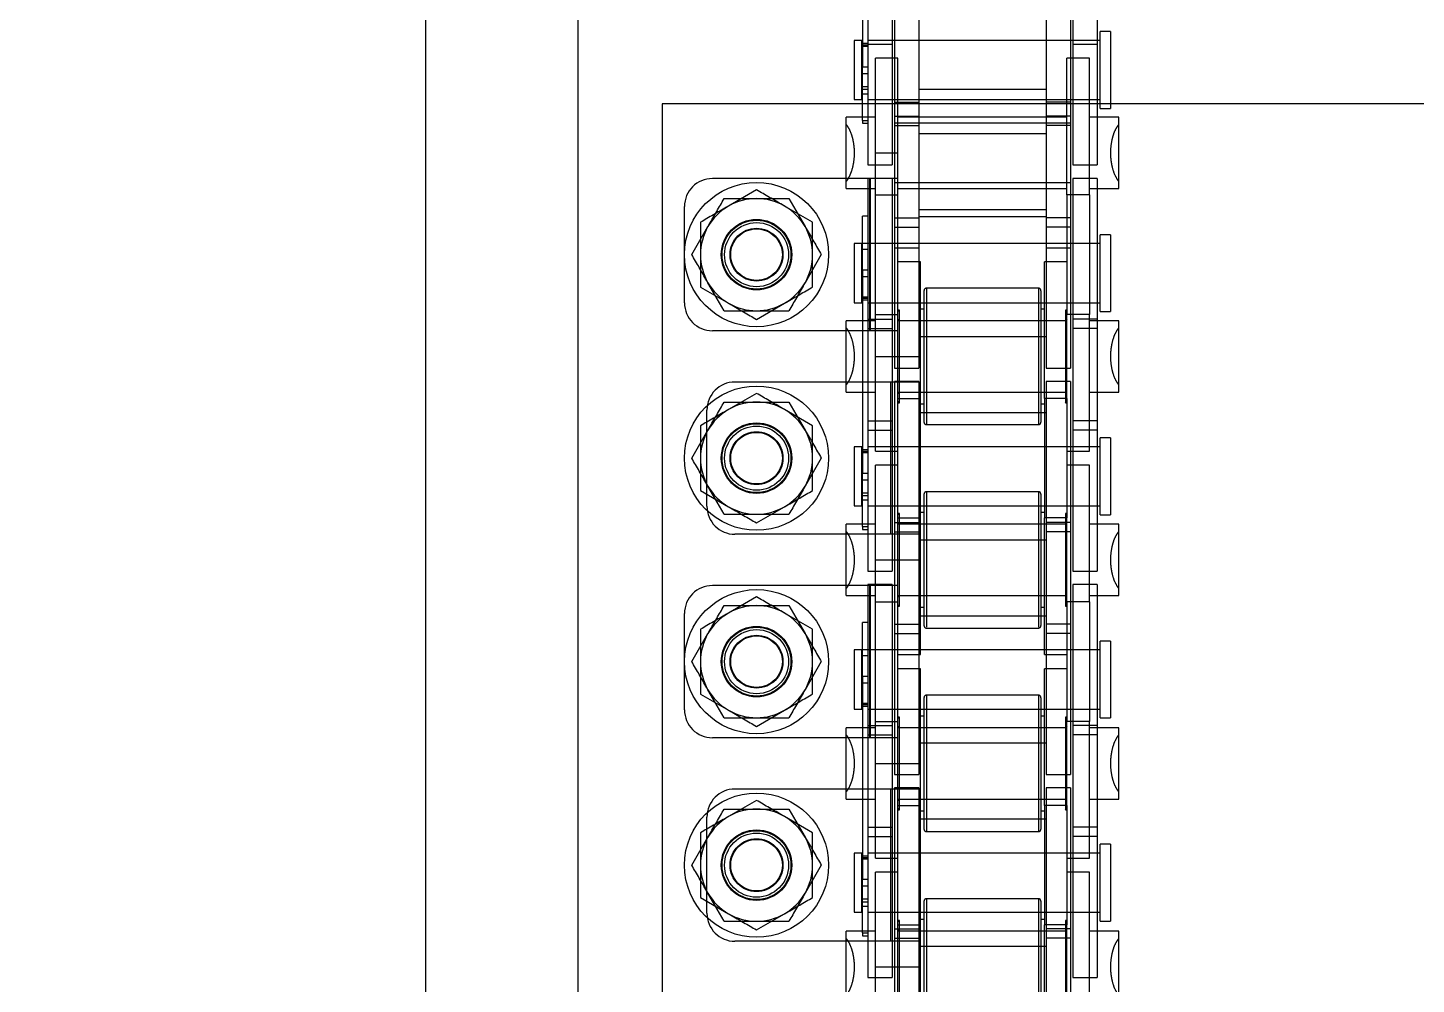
# Model space of a CAD drawing. Header units: metres. Extents: x 0 to 63075, y 0 to 44550.
# Drawn here: x 14290.4 to 14377.1, y 28795 to 28854.7 of the extents above; entities that cross this region are included whole.
import ezdxf

# ---------------------------------------------------------------- set-up
doc = ezdxf.new("R2010")
doc.units = ezdxf.units.M
doc.header["$LTSCALE"] = 75
doc.linetypes.add('HIDDEN2', pattern=[4.7625, 3.175, -1.5875])
for name, color, linetype in [('SDM', 7, 'Continuous'), ('SL1', 8, 'Continuous'), ('SL4', 4, 'Continuous'), ('ST1', 7, 'HIDDEN2')]:
    doc.layers.add(name, color=color, linetype=linetype)

# ---------------------------------------------------------------- blocks, each defined once
blk = doc.blocks.new('A$C29c634ac')
at = {"layer": 'SL1'}
for radius, start, end in [(1821.5, 111.633291, 68.366709), (1758, 110.233541, 69.766459), (1758, 110.234334, 69.765666), (1750, 110.330114, 69.669886)]:
    blk.add_arc((6310.008, 7583.117), radius, start, end, dxfattribs=at)
blk = doc.blocks.new('A$Ca53c419a')
at = {"layer": 'SL4'}
for p, q in [((4619.715, 495.765), (3669.713, 495.765)), ((3669.713, 486.24), (4459.475, 486.24))]:
    blk.add_line(p, q, dxfattribs=at)
at = {"layer": 'ST1'}
for p, q in [((4669.713, 491.003), (3669.713, 491.003)), ((3669.713, 486.24), (4459.475, 486.24)), ((4420.188, 481), (4312.468, 481)), ((4420.188, 426), (4420.188, 481)), ((4382.378, 479.6), (4388.378, 479.6)), ((4407.778, 479.6), (4413.778, 479.6)), ((4370.657, 478.6), (4369.646, 476.85)), ((4372.678, 479.141), (4374.428, 478.131)), ((4383.357, 478.6), (4382.346, 476.85)), ((4385.378, 479.141), (4387.128, 478.131)), ((4396.057, 478.6), (4395.046, 476.85)), ((4398.078, 479.141), (4399.828, 478.131)), ((4408.757, 478.6), (4407.746, 476.85)), ((4410.778, 479.141), (4412.528, 478.131)), ((4369.178, 477.121), (4370.928, 478.131)), ((4369.678, 478.2), (4375.678, 478.2)), ((4380.628, 468.025), (4380.628, 477.85)), ((4381.878, 477.121), (4383.628, 478.131)), ((4390.128, 468.025), (4390.128, 477.85)), ((4394.578, 477.121), (4396.328, 478.131)), ((4395.078, 478.2), (4401.078, 478.2)), ((4406.028, 468.025), (4406.028, 477.85)), ((4407.278, 477.121), (4409.028, 478.131)), ((4415.528, 468.025), (4415.528, 477.85)), ((4376.719, 475.1), (4375.709, 476.85)), ((4389.419, 475.1), (4388.409, 476.85)), ((4402.119, 475.1), (4401.109, 476.85)), ((4414.819, 475.1), (4413.809, 476.85)), ((4367.928, 466.625), (4367.928, 476.45)), ((4377.428, 466.625), (4377.428, 476.45)), ((4393.328, 466.625), (4393.328, 476.45)), ((4402.828, 466.625), (4402.828, 476.45)), ((4368.636, 475.1), (4369.646, 473.35)), ((4381.336, 475.1), (4382.346, 473.35)), ((4394.036, 475.1), (4395.046, 473.35)), ((4406.736, 475.1), (4407.746, 473.35)), ((4374.698, 471.6), (4375.709, 473.35)), ((4387.398, 471.6), (4388.409, 473.35)), ((4400.098, 471.6), (4401.109, 473.35)), ((4412.798, 471.6), (4413.809, 473.35)), ((4376.178, 473.079), (4374.428, 472.069)), ((4388.878, 473.079), (4387.128, 472.069)), ((4401.578, 473.079), (4399.828, 472.069)), ((4414.278, 473.079), (4412.528, 472.069)), ((4372.678, 471.059), (4370.928, 472.069)), ((4385.378, 471.059), (4383.628, 472.069)), ((4398.078, 471.059), (4396.328, 472.069)), ((4410.778, 471.059), (4409.028, 472.069)), ((4364.547, 469.5), (4368.108, 469.5)), ((4368.108, 469.5), (4368.553, 469.5)), ((4368.553, 467.675), (4368.553, 469.5)), ((4369.744, 469), (4369.74, 469)), ((4369.74, 469), (4369.74, 468.526)), ((4373.43, 469), (4369.744, 469)), ((4373.43, 468.526), (4373.43, 469)), ((4376.803, 469.5), (4377.247, 469.5)), ((4376.803, 469.5), (4376.803, 467.675)), ((4377.247, 469.5), (4380.808, 469.5)), ((4380.808, 469.5), (4381.253, 469.5)), ((4381.253, 467.675), (4381.253, 469.5)), ((4382.422, 469), (4382.419, 469)), ((4382.419, 469), (4382.419, 468.526)), ((4386.109, 469), (4382.422, 469)), ((4386.109, 468.526), (4386.109, 469)), ((4389.503, 469.5), (4389.947, 469.5)), ((4389.503, 469.5), (4389.503, 467.675)), ((4389.947, 469.5), (4393.508, 469.5)), ((4393.508, 469.5), (4393.953, 469.5)), ((4393.953, 467.675), (4393.953, 469.5)), ((4395.1, 469), (4395.097, 469)), ((4395.097, 469), (4395.097, 468.526)), ((4398.787, 469), (4395.1, 469)), ((4398.787, 468.526), (4398.787, 469)), ((4402.203, 469.5), (4402.647, 469.5)), ((4402.203, 469.5), (4402.203, 467.675)), ((4402.647, 469.5), (4406.208, 469.5)), ((4406.208, 469.5), (4406.653, 469.5)), ((4406.653, 467.675), (4406.653, 469.5)), ((4407.778, 469), (4407.775, 469)), ((4407.775, 469), (4407.775, 468.526)), ((4411.465, 469), (4407.778, 469)), ((4411.465, 468.526), (4411.465, 469)), ((4414.903, 469.5), (4415.347, 469.5)), ((4414.903, 469.5), (4414.903, 467.675)), ((4415.347, 469.5), (4418.908, 469.5)), ((4418.908, 469.5), (4419.353, 469.5)), ((4419.353, 467.675), (4419.353, 469.5)), ((4420.457, 469), (4420.453, 469)), ((4420.453, 469), (4420.453, 468.526)), ((4424.143, 469), (4420.457, 469)), ((4424.143, 468.526), (4424.143, 469)), ((4375.047, 468.157), (4365.665, 468.157)), ((4365.665, 468.157), (4365.665, 466.637)), ((4368.274, 468.489), (4368.274, 468.157)), ((4368.446, 468.489), (4368.274, 468.489)), ((4368.446, 468.489), (4368.446, 468.157)), ((4368.446, 468.489), (4371.793, 468.489)), ((4369.74, 468.526), (4373.43, 468.526)), ((4369.74, 468.157), (4369.74, 466.637)), ((4369.74, 468.157), (4369.74, 453.659)), ((4370.109, 468.526), (4370.109, 468.157)), ((4370.394, 468.489), (4370.394, 468.157)), ((4370.567, 468.489), (4370.567, 468.157)), ((4371.378, 468.489), (4371.378, 468.157)), ((4371.793, 468.489), (4371.793, 468.157)), ((4384.471, 468.489), (4371.793, 468.489)), ((4373.061, 468.157), (4373.061, 468.526)), ((4373.15, 468.489), (4373.15, 468.157)), ((4373.253, 468.489), (4373.253, 468.157)), ((4373.43, 466.637), (4373.43, 468.157)), ((4373.43, 453.659), (4373.43, 468.157)), ((4374.463, 468.157), (4374.463, 466.637)), ((4375.047, 468.157), (4375.047, 466.637)), ((4381.386, 468.157), (4375.047, 468.157)), ((4380.628, 468.025), (4390.128, 468.025)), ((4380.628, 466.275), (4380.628, 468.025)), ((4380.628, 467.988), (4390.128, 467.988)), ((4380.802, 468.157), (4380.802, 466.637)), ((4381.386, 468.157), (4381.386, 466.637)), ((4390.184, 468.157), (4381.386, 468.157)), ((4382.419, 468.526), (4386.109, 468.526)), ((4382.419, 468.157), (4382.419, 466.637)), ((4382.419, 468.157), (4382.419, 453.659)), ((4382.596, 468.489), (4382.596, 468.157)), ((4382.699, 468.489), (4382.699, 468.157)), ((4382.788, 468.526), (4382.788, 468.157)), ((4384.056, 468.489), (4384.056, 468.157)), ((4384.471, 468.489), (4384.471, 468.157)), ((4384.471, 468.489), (4387.816, 468.489)), ((4385.74, 468.157), (4385.74, 468.526)), ((4386.109, 466.637), (4386.109, 468.489)), ((4386.109, 453.659), (4386.109, 468.157)), ((4387.816, 468.157), (4387.816, 468.489)), ((4390.128, 466.275), (4390.128, 468.025)), ((4390.184, 466.637), (4390.184, 468.157)), ((4400.404, 468.157), (4391.022, 468.157)), ((4391.022, 468.157), (4391.022, 466.637)), ((4393.63, 468.489), (4393.63, 468.157)), ((4393.803, 468.489), (4393.63, 468.489)), ((4393.803, 468.489), (4393.803, 468.157)), ((4393.803, 468.489), (4397.15, 468.489)), ((4395.097, 468.526), (4398.787, 468.526)), ((4395.097, 468.157), (4395.097, 466.637)), ((4395.097, 468.157), (4395.097, 453.659)), ((4395.466, 468.526), (4395.466, 468.157)), ((4395.751, 468.489), (4395.751, 468.157)), ((4395.923, 468.489), (4395.923, 468.157)), ((4396.734, 468.489), (4396.734, 468.157)), ((4397.15, 468.489), (4397.15, 468.157)), ((4409.828, 468.489), (4397.15, 468.489)), ((4398.418, 468.157), (4398.418, 468.526)), ((4398.506, 468.489), (4398.506, 468.157)), ((4398.61, 468.489), (4398.61, 468.157)), ((4398.787, 466.637), (4398.787, 468.157)), ((4398.787, 453.659), (4398.787, 468.157)), ((4399.819, 468.157), (4399.819, 466.637)), ((4400.404, 468.157), (4400.404, 466.637)), ((4406.743, 468.157), (4400.404, 468.157)), ((4406.028, 466.275), (4406.028, 468.025)), ((4406.028, 468.025), (4415.528, 468.025)), ((4406.028, 467.988), (4415.528, 467.988)), ((4406.159, 468.157), (4406.159, 466.637)), ((4406.743, 468.157), (4406.743, 466.637)), ((4415.54, 468.157), (4406.743, 468.157)), ((4407.775, 468.526), (4411.465, 468.526)), ((4407.775, 468.157), (4407.775, 466.637)), ((4407.775, 468.157), (4407.775, 453.659)), ((4407.952, 468.489), (4407.952, 468.157)), ((4408.056, 468.489), (4408.056, 468.157)), ((4408.144, 468.526), (4408.144, 468.157)), ((4409.413, 468.489), (4409.413, 468.157)), ((4409.828, 468.489), (4409.828, 468.157)), ((4409.828, 468.489), (4413.172, 468.489)), ((4411.096, 468.157), (4411.096, 468.526)), ((4411.465, 466.637), (4411.465, 468.489)), ((4411.465, 453.659), (4411.465, 468.157)), ((4413.172, 468.157), (4413.172, 468.489)), ((4415.528, 466.275), (4415.528, 468.025)), ((4415.54, 466.637), (4415.54, 468.157)), ((4423.908, 468.157), (4416.378, 468.157)), ((4416.378, 468.157), (4416.378, 466.637)), ((4418.987, 468.489), (4418.987, 468.157)), ((4419.159, 468.489), (4418.987, 468.489)), ((4419.159, 468.489), (4419.159, 468.157)), ((4419.159, 468.489), (4422.506, 468.489)), ((4420.453, 468.526), (4424.143, 468.526)), ((4420.453, 468.157), (4420.453, 466.637)), ((4420.453, 468.157), (4420.453, 453.659)), ((4420.822, 468.526), (4420.822, 468.157)), ((4421.107, 468.489), (4421.107, 468.157)), ((4421.28, 468.489), (4421.28, 468.157)), ((4422.091, 468.489), (4422.091, 468.157)), ((4422.506, 468.489), (4422.506, 468.157)), ((4426.276, 468.489), (4422.506, 468.489)), ((4423.774, 468.157), (4423.774, 468.526)), ((4423.863, 468.489), (4423.863, 468.157)), ((4433.003, 468.157), (4423.908, 468.157)), ((4423.908, 468.157), (4423.908, 466.637)), ((4423.966, 468.489), (4423.966, 468.157)), ((4424.143, 466.637), (4424.143, 468.157)), ((4424.143, 453.659), (4424.143, 468.157)), ((4364.728, 467.675), (4366.327, 467.675)), ((4366.327, 467.675), (4366.327, 466.275)), ((4366.327, 467.675), (4372.233, 467.675)), ((4372.233, 466.275), (4372.233, 467.675)), ((4373.123, 467.675), (4379.027, 467.675)), ((4373.123, 467.675), (4373.123, 466.275)), ((4379.027, 467.675), (4379.027, 466.275)), ((4379.027, 467.675), (4380.628, 467.675)), ((4380.628, 467.675), (4390.128, 467.675)), ((4381.649, 467.675), (4381.649, 466.275)), ((4389.106, 467.675), (4389.106, 466.275)), ((4390.128, 467.675), (4391.727, 467.675)), ((4391.727, 467.675), (4391.727, 466.275)), ((4391.727, 467.675), (4397.633, 467.675)), ((4397.633, 466.275), (4397.633, 467.675)), ((4398.523, 467.675), (4404.427, 467.675)), ((4398.523, 467.675), (4398.523, 466.275)), ((4404.427, 467.675), (4404.427, 466.275)), ((4404.427, 467.675), (4406.028, 467.675)), ((4406.028, 467.675), (4415.528, 467.675)), ((4407.049, 467.675), (4407.049, 466.275)), ((4414.506, 467.675), (4414.506, 466.275)), ((4415.528, 467.675), (4417.127, 467.675)), ((4417.127, 467.675), (4417.127, 466.275)), ((4417.127, 467.675), (4423.033, 467.675)), ((4423.033, 466.275), (4423.033, 467.675)), ((4368.708, 466.485), (4362.369, 466.485)), ((4364.728, 466.275), (4366.327, 466.275)), ((4375.047, 466.637), (4365.665, 466.637)), ((4366.327, 466.275), (4366.327, 464.875)), ((4366.327, 466.275), (4367.928, 466.275)), ((4367.928, 466.713), (4377.428, 466.713)), ((4367.928, 464.875), (4367.928, 466.625)), ((4367.928, 466.625), (4377.428, 466.625)), ((4367.928, 466.275), (4377.428, 466.275)), ((4368.124, 466.485), (4368.124, 464.965)), ((4368.553, 455.725), (4368.553, 466.275)), ((4368.553, 466.186), (4368.642, 466.275)), ((4368.708, 466.485), (4368.708, 464.965)), ((4377.505, 466.485), (4368.708, 466.485)), ((4368.949, 466.275), (4368.949, 464.875)), ((4369.22, 466.186), (4369.131, 466.275)), ((4369.22, 466.186), (4369.22, 466.275)), ((4369.74, 466.485), (4369.74, 464.965)), ((4373.43, 464.965), (4373.43, 466.485)), ((4381.386, 466.637), (4375.047, 466.637)), ((4376.135, 466.275), (4376.135, 466.186)), ((4376.224, 466.275), (4376.135, 466.186)), ((4376.406, 466.275), (4376.406, 464.875)), ((4376.714, 466.275), (4376.803, 466.186)), ((4376.803, 466.275), (4376.803, 455.725)), ((4377.428, 464.875), (4377.428, 466.625)), ((4377.428, 466.275), (4379.027, 466.275)), ((4377.505, 464.965), (4377.505, 466.485)), ((4387.725, 466.485), (4378.344, 466.485)), ((4378.344, 466.485), (4378.344, 464.965)), ((4379.027, 466.275), (4380.628, 466.275)), ((4379.027, 466.275), (4379.027, 464.875)), ((4380.628, 466.275), (4390.128, 466.275)), ((4381.253, 455.725), (4381.253, 466.275)), ((4381.253, 466.186), (4381.342, 466.275)), ((4390.184, 466.637), (4381.386, 466.637)), ((4381.92, 466.186), (4381.831, 466.275)), ((4381.92, 466.186), (4381.92, 466.275)), ((4382.419, 466.485), (4382.419, 464.965)), ((4384.933, 464.875), (4384.933, 466.275)), ((4385.823, 466.275), (4385.823, 464.875)), ((4386.109, 464.965), (4386.109, 466.485)), ((4387.141, 466.485), (4387.141, 464.965)), ((4387.725, 466.485), (4387.725, 464.965)), ((4394.065, 466.485), (4387.725, 466.485)), ((4388.924, 466.275), (4388.835, 466.186)), ((4388.835, 466.275), (4388.835, 466.186)), ((4389.414, 466.275), (4389.503, 466.186)), ((4389.503, 466.275), (4389.503, 455.725)), ((4390.128, 466.275), (4391.727, 466.275)), ((4400.404, 466.637), (4391.022, 466.637)), ((4391.727, 466.275), (4391.727, 464.875)), ((4391.727, 466.275), (4393.328, 466.275)), ((4393.328, 466.713), (4402.828, 466.713)), ((4393.328, 464.875), (4393.328, 466.625)), ((4393.328, 466.625), (4402.828, 466.625)), ((4393.328, 466.275), (4402.828, 466.275)), ((4393.48, 466.485), (4393.48, 464.965)), ((4393.953, 455.725), (4393.953, 466.275)), ((4393.953, 466.186), (4394.042, 466.275)), ((4394.065, 466.485), (4394.065, 464.965)), ((4402.862, 466.485), (4394.065, 466.485)), ((4394.349, 466.275), (4394.349, 464.875)), ((4394.62, 466.186), (4394.531, 466.275)), ((4394.62, 466.186), (4394.62, 466.275)), ((4395.097, 466.485), (4395.097, 464.965)), ((4398.787, 464.965), (4398.787, 466.485)), ((4406.743, 466.637), (4400.404, 466.637)), ((4401.624, 466.275), (4401.535, 466.186)), ((4401.535, 466.275), (4401.535, 466.186)), ((4401.806, 466.275), (4401.806, 464.875)), ((4402.114, 466.275), (4402.203, 466.186)), ((4402.203, 466.275), (4402.203, 455.725)), ((4402.828, 464.875), (4402.828, 466.625)), ((4402.828, 466.275), (4404.427, 466.275)), ((4402.862, 464.965), (4402.862, 466.485)), ((4411.208, 466.485), (4403.7, 466.485)), ((4403.7, 466.485), (4403.7, 464.965)), ((4404.427, 466.275), (4406.028, 466.275)), ((4404.427, 466.275), (4404.427, 464.875)), ((4406.028, 466.275), (4415.528, 466.275)), ((4406.653, 455.725), (4406.653, 466.275)), ((4406.653, 466.186), (4406.742, 466.275)), ((4415.54, 466.637), (4406.743, 466.637)), ((4407.32, 466.186), (4407.231, 466.275)), ((4407.32, 466.186), (4407.32, 466.275)), ((4407.775, 466.485), (4407.775, 464.965)), ((4410.333, 464.875), (4410.333, 466.275)), ((4420.303, 466.485), (4411.208, 466.485)), ((4411.208, 466.485), (4411.208, 464.965)), ((4411.465, 464.965), (4411.465, 466.485)), ((4412.498, 466.485), (4412.498, 464.965)), ((4413.082, 466.485), (4413.082, 464.965)), ((4414.903, 466.275), (4414.903, 455.725)), ((4415.283, 466.485), (4415.283, 464.965)), ((4415.528, 466.275), (4417.127, 466.275)), ((4423.908, 466.637), (4416.378, 466.637)), ((4417.127, 466.275), (4423.033, 466.275)), ((4418.837, 466.485), (4418.837, 464.965)), ((4418.973, 464.965), (4418.973, 466.485)), ((4419.353, 455.725), (4419.353, 466.275)), ((4419.421, 466.485), (4419.421, 464.965)), ((4420.303, 466.485), (4420.303, 464.965)), ((4426.653, 466.485), (4420.303, 466.485)), ((4420.453, 466.485), (4420.453, 464.965)), ((4433.003, 466.637), (4423.908, 466.637)), ((4424.143, 464.965), (4424.143, 466.485)), ((4363.435, 466.186), (4369.22, 466.186)), ((4368.553, 455.814), (4368.553, 466.186)), ((4376.135, 466.186), (4381.92, 466.186)), ((4376.803, 466.186), (4376.803, 455.814)), ((4381.253, 455.814), (4381.253, 466.186)), ((4388.835, 466.186), (4394.62, 466.186)), ((4389.503, 466.186), (4389.503, 455.814)), ((4393.953, 455.814), (4393.953, 466.186)), ((4401.535, 466.186), (4407.32, 466.186)), ((4402.203, 466.186), (4402.203, 455.814)), ((4406.653, 455.814), (4406.653, 466.186)), ((4360.423, 464.875), (4366.327, 464.875)), ((4370.583, 464.495), (4362.12, 464.495)), ((4370.428, 464.65), (4362.228, 464.65)), ((4368.708, 464.965), (4362.369, 464.965)), ((4366.327, 464.875), (4367.928, 464.875)), ((4367.625, 464.965), (4367.625, 457.035)), ((4367.928, 464.875), (4377.428, 464.875)), ((4377.505, 464.965), (4368.708, 464.965)), ((4369.282, 464.65), (4369.282, 464.875)), ((4369.74, 464.965), (4369.74, 457.035)), ((4370.583, 457.505), (4370.583, 464.495)), ((4373.43, 457.035), (4373.43, 464.965)), ((4374.773, 464.495), (4374.773, 457.505)), ((4383.283, 464.495), (4374.82, 464.495)), ((4383.128, 464.65), (4374.928, 464.65)), ((4375.545, 457.035), (4375.545, 464.965)), ((4376.073, 464.875), (4376.073, 464.65)), ((4377.428, 464.875), (4379.027, 464.875)), ((4387.725, 464.965), (4378.344, 464.965)), ((4379.027, 464.875), (4384.933, 464.875)), ((4380.304, 464.965), (4380.304, 457.035)), ((4381.982, 464.65), (4381.982, 464.875)), ((4382.419, 464.965), (4382.419, 457.035)), ((4383.283, 457.505), (4383.283, 464.495)), ((4385.823, 464.875), (4391.727, 464.875)), ((4386.109, 457.035), (4386.109, 464.965)), ((4387.473, 464.495), (4387.473, 457.505)), ((4395.983, 464.495), (4387.52, 464.495)), ((4395.828, 464.65), (4387.628, 464.65)), ((4394.065, 464.965), (4387.725, 464.965)), ((4388.224, 457.035), (4388.224, 464.965)), ((4388.773, 464.875), (4388.773, 464.65)), ((4391.727, 464.875), (4393.328, 464.875)), ((4392.982, 464.965), (4392.982, 457.035)), ((4393.328, 464.875), (4402.828, 464.875)), ((4402.862, 464.965), (4394.065, 464.965)), ((4394.682, 464.65), (4394.682, 464.875)), ((4395.097, 464.965), (4395.097, 457.035)), ((4395.983, 457.505), (4395.983, 464.495)), ((4398.787, 457.035), (4398.787, 464.965)), ((4400.173, 464.495), (4400.173, 457.505)), ((4408.683, 464.495), (4400.22, 464.495)), ((4408.528, 464.65), (4400.328, 464.65)), ((4400.902, 457.035), (4400.902, 464.965)), ((4401.473, 464.875), (4401.473, 464.65)), ((4402.828, 464.875), (4404.427, 464.875)), ((4411.208, 464.965), (4403.7, 464.965)), ((4404.427, 464.875), (4410.333, 464.875)), ((4405.66, 464.965), (4405.66, 457.035)), ((4407.382, 464.65), (4407.382, 464.875)), ((4407.775, 464.965), (4407.775, 457.035)), ((4408.683, 457.505), (4408.683, 464.495)), ((4420.303, 464.965), (4411.208, 464.965)), ((4411.465, 457.035), (4411.465, 464.965)), ((4413.168, 464.965), (4413.168, 457.035)), ((4413.58, 457.035), (4413.58, 464.965)), ((4415.283, 464.965), (4415.283, 457.035)), ((4418.338, 464.965), (4418.338, 457.035)), ((4418.973, 457.035), (4418.973, 464.965)), ((4426.653, 464.965), (4420.303, 464.965)), ((4420.453, 464.965), (4420.453, 457.035)), ((4421.088, 457.035), (4421.088, 464.965)), ((4424.143, 457.035), (4424.143, 464.965)), ((4360.423, 457.125), (4368.949, 457.125)), ((4370.583, 457.505), (4362.12, 457.505)), ((4370.428, 457.35), (4362.228, 457.35)), ((4368.708, 457.035), (4362.369, 457.035)), ((4368.124, 455.515), (4368.124, 457.035)), ((4368.708, 455.515), (4368.708, 457.035)), ((4377.505, 457.035), (4368.708, 457.035)), ((4368.949, 455.725), (4368.949, 457.125)), ((4368.949, 455.725), (4368.949, 457.125)), ((4376.406, 457.125), (4368.949, 457.125)), ((4369.282, 457.125), (4369.282, 457.35)), ((4369.74, 457.035), (4369.74, 455.515)), ((4373.43, 455.515), (4373.43, 457.035)), ((4383.283, 457.505), (4374.82, 457.505)), ((4383.128, 457.35), (4374.928, 457.35)), ((4376.073, 457.35), (4376.073, 457.125)), ((4376.406, 455.725), (4376.406, 457.125)), ((4376.406, 455.725), (4376.406, 457.125)), ((4376.406, 457.125), (4384.933, 457.125)), ((4377.505, 455.515), (4377.505, 457.035)), ((4387.725, 457.035), (4378.344, 457.035)), ((4378.344, 457.035), (4378.344, 455.515)), ((4381.982, 457.125), (4381.982, 457.35)), ((4382.419, 457.035), (4382.419, 455.515)), ((4384.933, 455.725), (4384.933, 457.125)), ((4385.823, 457.125), (4394.349, 457.125)), ((4385.823, 457.125), (4385.823, 455.725)), ((4386.109, 455.515), (4386.109, 457.035)), ((4387.141, 455.515), (4387.141, 457.035)), ((4395.983, 457.505), (4387.52, 457.505)), ((4395.828, 457.35), (4387.628, 457.35)), ((4387.725, 455.515), (4387.725, 457.035)), ((4394.065, 457.035), (4387.725, 457.035)), ((4388.773, 457.35), (4388.773, 457.125)), ((4393.48, 455.515), (4393.48, 457.035)), ((4394.065, 455.515), (4394.065, 457.035)), ((4402.862, 457.035), (4394.065, 457.035)), ((4394.349, 455.725), (4394.349, 457.125)), ((4394.349, 455.725), (4394.349, 457.125)), ((4401.806, 457.125), (4394.349, 457.125)), ((4394.682, 457.125), (4394.682, 457.35)), ((4395.097, 457.035), (4395.097, 455.515)), ((4398.787, 455.515), (4398.787, 457.035)), ((4408.683, 457.505), (4400.22, 457.505)), ((4408.528, 457.35), (4400.328, 457.35)), ((4401.473, 457.35), (4401.473, 457.125)), ((4401.806, 455.725), (4401.806, 457.125)), ((4401.806, 455.725), (4401.806, 457.125)), ((4401.806, 457.125), (4410.333, 457.125)), ((4402.862, 455.515), (4402.862, 457.035)), ((4411.208, 457.035), (4403.7, 457.035)), ((4403.7, 457.035), (4403.7, 455.515)), ((4407.382, 457.125), (4407.382, 457.35)), ((4407.775, 457.035), (4407.775, 455.515)), ((4410.333, 455.725), (4410.333, 457.125)), ((4420.303, 457.035), (4411.208, 457.035)), ((4411.208, 457.035), (4411.208, 455.515)), ((4411.465, 455.515), (4411.465, 457.035)), ((4412.498, 455.515), (4412.498, 457.035)), ((4413.082, 455.515), (4413.082, 457.035)), ((4415.283, 457.035), (4415.283, 455.515)), ((4418.837, 455.515), (4418.837, 457.035)), ((4418.973, 455.515), (4418.973, 457.035)), ((4419.421, 455.515), (4419.421, 457.035)), ((4420.303, 455.515), (4420.303, 457.035)), ((4426.653, 457.035), (4420.303, 457.035)), ((4420.453, 457.035), (4420.453, 455.515)), ((4424.143, 455.515), (4424.143, 457.035)), ((4369.22, 455.814), (4363.435, 455.814)), ((4368.642, 455.725), (4368.553, 455.814)), ((4369.131, 455.725), (4369.22, 455.814)), ((4369.22, 455.725), (4369.22, 455.814)), ((4381.92, 455.814), (4376.135, 455.814)), ((4376.135, 455.814), (4376.224, 455.725)), ((4376.135, 455.814), (4376.135, 455.725)), ((4376.803, 455.814), (4376.714, 455.725)), ((4381.342, 455.725), (4381.253, 455.814)), ((4381.831, 455.725), (4381.92, 455.814)), ((4381.92, 455.725), (4381.92, 455.814)), ((4394.62, 455.814), (4388.835, 455.814)), ((4388.835, 455.814), (4388.924, 455.725)), ((4388.835, 455.814), (4388.835, 455.725)), ((4389.503, 455.814), (4389.414, 455.725)), ((4394.042, 455.725), (4393.953, 455.814)), ((4394.531, 455.725), (4394.62, 455.814)), ((4394.62, 455.725), (4394.62, 455.814)), ((4407.32, 455.814), (4401.535, 455.814)), ((4401.535, 455.814), (4401.624, 455.725)), ((4401.535, 455.814), (4401.535, 455.725)), ((4402.203, 455.814), (4402.114, 455.725)), ((4406.742, 455.725), (4406.653, 455.814)), ((4407.231, 455.725), (4407.32, 455.814)), ((4407.32, 455.725), (4407.32, 455.814)), ((4368.708, 455.515), (4362.369, 455.515)), ((4363.706, 455.725), (4368.949, 455.725)), ((4363.706, 455.725), (4368.949, 455.725)), ((4375.047, 455.363), (4365.665, 455.363)), ((4365.665, 455.363), (4365.665, 453.843)), ((4377.505, 455.515), (4368.708, 455.515)), ((4376.406, 455.725), (4368.949, 455.725)), ((4369.74, 455.363), (4369.74, 453.843)), ((4372.233, 454.325), (4372.233, 455.725)), ((4373.123, 455.725), (4373.123, 454.325)), ((4373.43, 453.843), (4373.43, 455.363)), ((4374.463, 453.843), (4374.463, 455.363)), ((4375.047, 453.843), (4375.047, 455.363)), ((4381.386, 455.363), (4375.047, 455.363)), ((4376.406, 455.725), (4381.649, 455.725)), ((4376.406, 455.725), (4381.649, 455.725)), ((4387.725, 455.515), (4378.344, 455.515)), ((4380.802, 453.843), (4380.802, 455.363)), ((4381.386, 453.843), (4381.386, 455.363)), ((4390.184, 455.363), (4381.386, 455.363)), ((4381.649, 454.325), (4381.649, 455.725)), ((4381.649, 454.325), (4381.649, 455.725)), ((4389.106, 455.725), (4381.649, 455.725)), ((4382.419, 455.363), (4382.419, 453.843)), ((4386.109, 453.843), (4386.109, 455.363)), ((4394.065, 455.515), (4387.725, 455.515)), ((4389.106, 454.325), (4389.106, 455.725)), ((4389.106, 454.325), (4389.106, 455.725)), ((4389.106, 455.725), (4394.349, 455.725)), ((4390.184, 453.843), (4390.184, 455.363)), ((4400.404, 455.363), (4391.022, 455.363)), ((4391.022, 455.363), (4391.022, 453.843)), ((4402.862, 455.515), (4394.065, 455.515)), ((4401.806, 455.725), (4394.349, 455.725)), ((4395.097, 455.363), (4395.097, 453.843)), ((4397.633, 454.325), (4397.633, 455.725)), ((4398.523, 455.725), (4398.523, 454.325)), ((4398.787, 453.843), (4398.787, 455.363)), ((4399.819, 453.843), (4399.819, 455.363)), ((4400.404, 453.843), (4400.404, 455.363)), ((4406.743, 455.363), (4400.404, 455.363)), ((4401.806, 455.725), (4407.049, 455.725)), ((4411.208, 455.515), (4403.7, 455.515)), ((4406.159, 453.843), (4406.159, 455.363)), ((4406.743, 453.843), (4406.743, 455.363)), ((4415.54, 455.363), (4406.743, 455.363)), ((4407.049, 454.325), (4407.049, 455.725)), ((4407.049, 454.325), (4407.049, 455.725)), ((4414.506, 455.725), (4407.049, 455.725)), ((4407.775, 455.363), (4407.775, 453.843)), ((4420.303, 455.515), (4411.208, 455.515)), ((4411.465, 453.843), (4411.465, 455.363)), ((4414.506, 454.325), (4414.506, 455.725)), ((4414.506, 454.325), (4414.506, 455.725)), ((4414.506, 455.725), (4423.033, 455.725)), ((4415.54, 453.843), (4415.54, 455.363)), ((4423.908, 455.363), (4416.378, 455.363)), ((4416.378, 455.363), (4416.378, 453.843)), ((4426.653, 455.515), (4420.303, 455.515)), ((4420.453, 455.363), (4420.453, 453.843)), ((4423.033, 454.325), (4423.033, 455.725)), ((4433.003, 455.363), (4423.908, 455.363)), ((4423.908, 455.363), (4423.908, 453.843)), ((4424.143, 453.843), (4424.143, 455.363)), ((4363.706, 454.325), (4372.233, 454.325)), ((4368.553, 452.5), (4368.553, 454.325)), ((4373.123, 454.325), (4381.649, 454.325)), ((4376.803, 454.325), (4376.803, 452.5)), ((4381.253, 452.5), (4381.253, 454.325)), ((4389.106, 454.325), (4381.649, 454.325)), ((4389.106, 454.325), (4397.633, 454.325)), ((4389.503, 454.325), (4389.503, 452.5)), ((4393.953, 452.5), (4393.953, 454.325)), ((4398.523, 454.325), (4407.049, 454.325)), ((4402.203, 454.325), (4402.203, 452.5)), ((4406.653, 452.5), (4406.653, 454.325)), ((4414.506, 454.325), (4407.049, 454.325)), ((4414.506, 454.325), (4423.033, 454.325)), ((4414.903, 454.325), (4414.903, 452.5)), ((4419.353, 452.5), (4419.353, 454.325)), ((4375.047, 453.843), (4365.665, 453.843)), ((4369.187, 453.659), (4373.984, 453.659)), ((4369.187, 453.659), (4369.187, 453)), ((4373.984, 453), (4373.984, 453.659)), ((4381.386, 453.843), (4375.047, 453.843)), ((4390.184, 453.843), (4381.386, 453.843)), ((4381.865, 453.659), (4386.662, 453.659)), ((4381.865, 453.659), (4381.865, 453)), ((4386.662, 453), (4386.662, 453.659)), ((4400.404, 453.843), (4391.022, 453.843)), ((4394.543, 453.659), (4399.34, 453.659)), ((4394.543, 453.659), (4394.543, 453)), ((4399.34, 453), (4399.34, 453.659)), ((4406.743, 453.843), (4400.404, 453.843)), ((4415.54, 453.843), (4406.743, 453.843)), ((4407.222, 453.659), (4412.019, 453.659)), ((4407.222, 453.659), (4407.222, 453)), ((4412.019, 453), (4412.019, 453.659)), ((4423.908, 453.843), (4416.378, 453.843)), ((4419.9, 453.659), (4424.697, 453.659)), ((4419.9, 453.659), (4419.9, 453)), ((4433.003, 453.843), (4423.908, 453.843)), ((4424.697, 453), (4424.697, 453.659)), ((4364.547, 452.5), (4368.108, 452.5)), ((4368.108, 452.5), (4368.553, 452.5)), ((4369.191, 453), (4369.187, 453)), ((4373.984, 453), (4369.191, 453)), ((4376.803, 452.5), (4377.247, 452.5)), ((4377.247, 452.5), (4380.808, 452.5)), ((4380.808, 452.5), (4381.253, 452.5)), ((4381.869, 453), (4381.865, 453)), ((4386.662, 453), (4381.869, 453)), ((4389.503, 452.5), (4389.947, 452.5)), ((4389.947, 452.5), (4393.508, 452.5)), ((4393.508, 452.5), (4393.953, 452.5)), ((4394.548, 453), (4394.543, 453)), ((4399.34, 453), (4394.548, 453)), ((4402.203, 452.5), (4402.647, 452.5)), ((4402.647, 452.5), (4406.208, 452.5)), ((4406.208, 452.5), (4406.653, 452.5)), ((4407.226, 453), (4407.222, 453)), ((4412.019, 453), (4407.226, 453)), ((4414.903, 452.5), (4415.347, 452.5)), ((4415.347, 452.5), (4418.908, 452.5)), ((4418.908, 452.5), (4419.353, 452.5)), ((4419.904, 453), (4419.9, 453)), ((4424.697, 453), (4419.904, 453))]:
    blk.add_line(p, q, dxfattribs=at)
for centre, radius in [((4372.678, 475.1), 4.5), ((4385.378, 475.1), 4.5), ((4398.078, 475.1), 4.5), ((4410.778, 475.1), 4.5), ((4372.678, 475.1), 2.2), ((4372.678, 475.1), 2.15), ((4372.678, 475.1), 2), ((4372.678, 475.1), 1.65), ((4372.678, 475.1), 1.61), ((4385.378, 475.1), 2.2), ((4385.378, 475.1), 2.15), ((4385.378, 475.1), 2), ((4385.378, 475.1), 1.65), ((4385.378, 475.1), 1.61), ((4398.078, 475.1), 2.2), ((4398.078, 475.1), 2.15), ((4398.078, 475.1), 2), ((4398.078, 475.1), 1.65), ((4398.078, 475.1), 1.61), ((4410.778, 475.1), 2.2), ((4410.778, 475.1), 2.15), ((4410.778, 475.1), 2), ((4410.778, 475.1), 1.65), ((4410.778, 475.1), 1.61)]:
    blk.add_circle(centre, radius, dxfattribs=at)
for centre, radius, start, end in [((4382.378, 477.85), 1.75, 90, 180), ((4388.378, 477.85), 1.75, 0, 90), ((4407.778, 477.85), 1.75, 90, 180), ((4413.778, 477.85), 1.75, 0, 90), ((4372.678, 475.1), 3.5, 90, 150), ((4372.678, 475.1), 3.5, 30, 90), ((4385.378, 475.1), 3.5, 90, 150), ((4385.378, 475.1), 3.5, 30, 90), ((4398.078, 475.1), 3.5, 90, 150), ((4398.078, 475.1), 3.5, 30, 90), ((4410.778, 475.1), 3.5, 90, 150), ((4410.778, 475.1), 3.5, 30, 90), ((4369.678, 476.45), 1.75, 90, 180), ((4375.678, 476.45), 1.75, 0, 90), ((4395.078, 476.45), 1.75, 90, 180), ((4401.078, 476.45), 1.75, 0, 90), ((4372.678, 475.1), 3.5, 150, 210), ((4372.678, 475.1), 3.5, 330, 30), ((4385.378, 475.1), 3.5, 150, 210), ((4385.378, 475.1), 3.5, 330, 30), ((4398.078, 475.1), 3.5, 150, 210), ((4398.078, 475.1), 3.5, 330, 30), ((4410.778, 475.1), 3.5, 150, 210), ((4410.778, 475.1), 3.5, 330, 30), ((4372.678, 475.1), 3.5, 210, 270), ((4372.678, 475.1), 3.5, 270, 330), ((4385.378, 475.1), 3.5, 210, 270), ((4385.378, 475.1), 3.5, 270, 330), ((4398.078, 475.1), 3.5, 210, 270), ((4398.078, 475.1), 3.5, 270, 330), ((4410.778, 475.1), 3.5, 210, 270), ((4410.778, 475.1), 3.5, 270, 330), ((4370.428, 464.495), 0.155, 0, 90), ((4374.928, 464.495), 0.155, 90.00001, 180), ((4383.128, 464.495), 0.155, 0, 89.99999), ((4387.628, 464.495), 0.155, 90, 180), ((4395.828, 464.495), 0.155, 0, 90), ((4400.328, 464.495), 0.155, 90.00001, 180), ((4408.528, 464.495), 0.155, 0, 89.99999), ((4370.428, 457.505), 0.155, 270, 0), ((4374.928, 457.505), 0.155, 180, 269.99999), ((4383.128, 457.505), 0.155, 270.00001, 0), ((4387.628, 457.505), 0.155, 180, 270), ((4395.828, 457.505), 0.155, 270, 0), ((4400.328, 457.505), 0.155, 180, 269.99999), ((4408.528, 457.505), 0.155, 270.00001, 0)]:
    blk.add_arc(centre, radius, start, end, dxfattribs=at)
for points, knots in [([(4372.678, 478.6), (4372.526, 478.6), (4371.842, 478.6), (4371.175, 478.6), (4370.657, 478.6)], [0, 0, 0, 0, 0.221869, 1, 1, 1, 1]), ([(4370.928, 478.131), (4370.969, 478.155), (4371.56, 478.496), (4372.139, 478.831), (4372.678, 479.141)], [0, 0, 0, 0, 0.070174, 1, 1, 1, 1]), ([(4374.698, 478.6), (4374.568, 478.6), (4373.91, 478.6), (4373.226, 478.6), (4372.678, 478.6)], [0, 0, 0, 0, 0.198275, 1, 1, 1, 1]), ([(4375.709, 476.85), (4375.685, 476.891), (4375.343, 477.482), (4375.009, 478.062), (4374.698, 478.6)], [0, 0, 0, 0, 0.070174, 1, 1, 1, 1]), ([(4385.378, 478.6), (4385.226, 478.6), (4384.542, 478.6), (4383.875, 478.6), (4383.357, 478.6)], [0, 0, 0, 0, 0.221869, 1, 1, 1, 1]), ([(4383.628, 478.131), (4383.669, 478.155), (4384.26, 478.496), (4384.839, 478.831), (4385.378, 479.141)], [0, 0, 0, 0, 0.070174, 1, 1, 1, 1]), ([(4387.398, 478.6), (4387.268, 478.6), (4386.61, 478.6), (4385.926, 478.6), (4385.378, 478.6)], [0, 0, 0, 0, 0.198275, 1, 1, 1, 1]), ([(4388.409, 476.85), (4388.385, 476.891), (4388.043, 477.482), (4387.709, 478.062), (4387.398, 478.6)], [0, 0, 0, 0, 0.070174, 1, 1, 1, 1]), ([(4398.078, 478.6), (4397.926, 478.6), (4397.242, 478.6), (4396.575, 478.6), (4396.057, 478.6)], [0, 0, 0, 0, 0.221869, 1, 1, 1, 1]), ([(4396.328, 478.131), (4396.369, 478.155), (4396.96, 478.496), (4397.539, 478.831), (4398.078, 479.141)], [0, 0, 0, 0, 0.070174, 1, 1, 1, 1]), ([(4400.098, 478.6), (4399.968, 478.6), (4399.31, 478.6), (4398.626, 478.6), (4398.078, 478.6)], [0, 0, 0, 0, 0.198275, 1, 1, 1, 1]), ([(4401.109, 476.85), (4401.085, 476.891), (4400.743, 477.482), (4400.409, 478.062), (4400.098, 478.6)], [0, 0, 0, 0, 0.070174, 1, 1, 1, 1]), ([(4410.778, 478.6), (4410.626, 478.6), (4409.942, 478.6), (4409.275, 478.6), (4408.757, 478.6)], [0, 0, 0, 0, 0.221869, 1, 1, 1, 1]), ([(4409.028, 478.131), (4409.069, 478.155), (4409.66, 478.496), (4410.239, 478.831), (4410.778, 479.141)], [0, 0, 0, 0, 0.070174, 1, 1, 1, 1]), ([(4412.798, 478.6), (4412.668, 478.6), (4412.01, 478.6), (4411.326, 478.6), (4410.778, 478.6)], [0, 0, 0, 0, 0.198275, 1, 1, 1, 1]), ([(4413.809, 476.85), (4413.785, 476.891), (4413.443, 477.482), (4413.109, 478.062), (4412.798, 478.6)], [0, 0, 0, 0, 0.070174, 1, 1, 1, 1]), ([(4374.428, 478.131), (4374.469, 478.107), (4375.06, 477.766), (4375.639, 477.432), (4376.178, 477.121)], [0, 0, 0, 0, 0.070174, 1, 1, 1, 1]), ([(4387.128, 478.131), (4387.169, 478.107), (4387.76, 477.766), (4388.339, 477.432), (4388.878, 477.121)], [0, 0, 0, 0, 0.070174, 1, 1, 1, 1]), ([(4399.828, 478.131), (4399.869, 478.107), (4400.46, 477.766), (4401.039, 477.432), (4401.578, 477.121)], [0, 0, 0, 0, 0.070174, 1, 1, 1, 1]), ([(4412.528, 478.131), (4412.569, 478.107), (4413.16, 477.766), (4413.739, 477.432), (4414.278, 477.121)], [0, 0, 0, 0, 0.070174, 1, 1, 1, 1]), ([(4369.646, 476.85), (4369.622, 476.809), (4369.281, 476.218), (4368.947, 475.638), (4368.636, 475.1)], [0, 0, 0, 0, 0.070174, 1, 1, 1, 1]), ([(4369.178, 477.121), (4369.178, 476.951), (4369.178, 476.292), (4369.178, 475.608), (4369.178, 475.1)], [0, 0, 0, 0, 0.257551, 1, 1, 1, 1]), ([(4376.178, 477.121), (4376.178, 476.951), (4376.178, 476.292), (4376.178, 475.608), (4376.178, 475.1)], [0, 0, 0, 0, 0.257551, 1, 1, 1, 1]), ([(4382.346, 476.85), (4382.322, 476.809), (4381.981, 476.218), (4381.647, 475.638), (4381.336, 475.1)], [0, 0, 0, 0, 0.070174, 1, 1, 1, 1]), ([(4381.878, 477.121), (4381.878, 476.951), (4381.878, 476.292), (4381.878, 475.608), (4381.878, 475.1)], [0, 0, 0, 0, 0.257551, 1, 1, 1, 1]), ([(4388.878, 477.121), (4388.878, 476.951), (4388.878, 476.292), (4388.878, 475.608), (4388.878, 475.1)], [0, 0, 0, 0, 0.257551, 1, 1, 1, 1]), ([(4395.046, 476.85), (4395.022, 476.809), (4394.681, 476.218), (4394.347, 475.638), (4394.036, 475.1)], [0, 0, 0, 0, 0.070174, 1, 1, 1, 1]), ([(4394.578, 477.121), (4394.578, 476.951), (4394.578, 476.292), (4394.578, 475.608), (4394.578, 475.1)], [0, 0, 0, 0, 0.257551, 1, 1, 1, 1]), ([(4401.578, 477.121), (4401.578, 476.951), (4401.578, 476.292), (4401.578, 475.608), (4401.578, 475.1)], [0, 0, 0, 0, 0.257551, 1, 1, 1, 1]), ([(4407.746, 476.85), (4407.722, 476.809), (4407.381, 476.218), (4407.047, 475.638), (4406.736, 475.1)], [0, 0, 0, 0, 0.070174, 1, 1, 1, 1]), ([(4407.278, 477.121), (4407.278, 476.951), (4407.278, 476.292), (4407.278, 475.608), (4407.278, 475.1)], [0, 0, 0, 0, 0.257551, 1, 1, 1, 1]), ([(4414.278, 477.121), (4414.278, 476.951), (4414.278, 476.292), (4414.278, 475.608), (4414.278, 475.1)], [0, 0, 0, 0, 0.257551, 1, 1, 1, 1]), ([(4369.178, 475.1), (4369.178, 474.916), (4369.178, 474.232), (4369.178, 473.566), (4369.178, 473.079)], [0, 0, 0, 0, 0.268634, 1, 1, 1, 1]), ([(4375.709, 473.35), (4375.733, 473.391), (4376.074, 473.982), (4376.408, 474.562), (4376.719, 475.1)], [0, 0, 0, 0, 0.070174, 1, 1, 1, 1]), ([(4376.178, 475.1), (4376.178, 474.916), (4376.178, 474.232), (4376.178, 473.566), (4376.178, 473.079)], [0, 0, 0, 0, 0.268634, 1, 1, 1, 1]), ([(4381.878, 475.1), (4381.878, 474.916), (4381.878, 474.232), (4381.878, 473.566), (4381.878, 473.079)], [0, 0, 0, 0, 0.268634, 1, 1, 1, 1]), ([(4388.409, 473.35), (4388.433, 473.391), (4388.774, 473.982), (4389.108, 474.562), (4389.419, 475.1)], [0, 0, 0, 0, 0.070174, 1, 1, 1, 1]), ([(4388.878, 475.1), (4388.878, 474.916), (4388.878, 474.232), (4388.878, 473.566), (4388.878, 473.079)], [0, 0, 0, 0, 0.268634, 1, 1, 1, 1]), ([(4394.578, 475.1), (4394.578, 474.916), (4394.578, 474.232), (4394.578, 473.566), (4394.578, 473.079)], [0, 0, 0, 0, 0.268634, 1, 1, 1, 1]), ([(4401.109, 473.35), (4401.133, 473.391), (4401.474, 473.982), (4401.808, 474.562), (4402.119, 475.1)], [0, 0, 0, 0, 0.070174, 1, 1, 1, 1]), ([(4401.578, 475.1), (4401.578, 474.916), (4401.578, 474.232), (4401.578, 473.566), (4401.578, 473.079)], [0, 0, 0, 0, 0.268634, 1, 1, 1, 1]), ([(4407.278, 475.1), (4407.278, 474.916), (4407.278, 474.232), (4407.278, 473.566), (4407.278, 473.079)], [0, 0, 0, 0, 0.268634, 1, 1, 1, 1]), ([(4413.809, 473.35), (4413.833, 473.391), (4414.174, 473.982), (4414.508, 474.562), (4414.819, 475.1)], [0, 0, 0, 0, 0.070174, 1, 1, 1, 1]), ([(4414.278, 475.1), (4414.278, 474.916), (4414.278, 474.232), (4414.278, 473.566), (4414.278, 473.079)], [0, 0, 0, 0, 0.268634, 1, 1, 1, 1]), ([(4369.646, 473.35), (4369.67, 473.309), (4370.012, 472.718), (4370.346, 472.138), (4370.657, 471.6)], [0, 0, 0, 0, 0.070174, 1, 1, 1, 1]), ([(4382.346, 473.35), (4382.37, 473.309), (4382.712, 472.718), (4383.046, 472.138), (4383.357, 471.6)], [0, 0, 0, 0, 0.070174, 1, 1, 1, 1]), ([(4395.046, 473.35), (4395.07, 473.309), (4395.412, 472.718), (4395.746, 472.138), (4396.057, 471.6)], [0, 0, 0, 0, 0.070174, 1, 1, 1, 1]), ([(4407.746, 473.35), (4407.77, 473.309), (4408.112, 472.718), (4408.446, 472.138), (4408.757, 471.6)], [0, 0, 0, 0, 0.070174, 1, 1, 1, 1]), ([(4370.928, 472.069), (4370.886, 472.093), (4370.295, 472.434), (4369.716, 472.768), (4369.178, 473.079)], [0, 0, 0, 0, 0.070174, 1, 1, 1, 1]), ([(4383.628, 472.069), (4383.586, 472.093), (4382.995, 472.434), (4382.416, 472.768), (4381.878, 473.079)], [0, 0, 0, 0, 0.070174, 1, 1, 1, 1]), ([(4396.328, 472.069), (4396.286, 472.093), (4395.695, 472.434), (4395.116, 472.768), (4394.578, 473.079)], [0, 0, 0, 0, 0.070174, 1, 1, 1, 1]), ([(4409.028, 472.069), (4408.986, 472.093), (4408.395, 472.434), (4407.816, 472.768), (4407.278, 473.079)], [0, 0, 0, 0, 0.070174, 1, 1, 1, 1]), ([(4370.657, 471.6), (4371.175, 471.6), (4371.842, 471.6), (4372.526, 471.6), (4372.678, 471.6)], [0, 0, 0, 0, 0.778131, 1, 1, 1, 1]), ([(4374.428, 472.069), (4374.386, 472.045), (4373.795, 471.704), (4373.216, 471.369), (4372.678, 471.059)], [0, 0, 0, 0, 0.070174, 1, 1, 1, 1]), ([(4372.678, 471.6), (4373.226, 471.6), (4373.91, 471.6), (4374.568, 471.6), (4374.698, 471.6)], [0, 0, 0, 0, 0.801725, 1, 1, 1, 1]), ([(4383.357, 471.6), (4383.875, 471.6), (4384.542, 471.6), (4385.226, 471.6), (4385.378, 471.6)], [0, 0, 0, 0, 0.778131, 1, 1, 1, 1]), ([(4387.128, 472.069), (4387.086, 472.045), (4386.495, 471.704), (4385.916, 471.369), (4385.378, 471.059)], [0, 0, 0, 0, 0.070174, 1, 1, 1, 1]), ([(4385.378, 471.6), (4385.926, 471.6), (4386.61, 471.6), (4387.268, 471.6), (4387.398, 471.6)], [0, 0, 0, 0, 0.801725, 1, 1, 1, 1]), ([(4396.057, 471.6), (4396.575, 471.6), (4397.242, 471.6), (4397.926, 471.6), (4398.078, 471.6)], [0, 0, 0, 0, 0.778131, 1, 1, 1, 1]), ([(4399.828, 472.069), (4399.786, 472.045), (4399.195, 471.704), (4398.616, 471.369), (4398.078, 471.059)], [0, 0, 0, 0, 0.070174, 1, 1, 1, 1]), ([(4398.078, 471.6), (4398.626, 471.6), (4399.31, 471.6), (4399.968, 471.6), (4400.098, 471.6)], [0, 0, 0, 0, 0.801725, 1, 1, 1, 1]), ([(4408.757, 471.6), (4409.275, 471.6), (4409.942, 471.6), (4410.626, 471.6), (4410.778, 471.6)], [0, 0, 0, 0, 0.778131, 1, 1, 1, 1]), ([(4412.528, 472.069), (4412.486, 472.045), (4411.895, 471.704), (4411.316, 471.369), (4410.778, 471.059)], [0, 0, 0, 0, 0.070174, 1, 1, 1, 1]), ([(4410.778, 471.6), (4411.326, 471.6), (4412.01, 471.6), (4412.668, 471.6), (4412.798, 471.6)], [0, 0, 0, 0, 0.801725, 1, 1, 1, 1]), ([(4368.108, 469.5), (4367.996, 469.428), (4367.777, 469.286), (4367.337, 469.129), (4366.848, 469.029), (4366.327, 468.996), (4365.807, 469.029), (4365.318, 469.129), (4364.878, 469.286), (4364.659, 469.428), (4364.547, 469.5)], [0, 0, 0, 0, 0.130043, 0.255982, 0.379107, 0.5, 0.620893, 0.744018, 0.869957, 1, 1, 1, 1]), ([(4380.808, 469.5), (4380.696, 469.428), (4380.477, 469.286), (4380.037, 469.129), (4379.548, 469.029), (4379.027, 468.996), (4378.507, 469.029), (4378.018, 469.129), (4377.578, 469.286), (4377.359, 469.428), (4377.247, 469.5)], [0, 0, 0, 0, 0.130043, 0.255982, 0.379107, 0.5, 0.620893, 0.744018, 0.869957, 1, 1, 1, 1]), ([(4393.508, 469.5), (4393.396, 469.428), (4393.177, 469.286), (4392.737, 469.129), (4392.248, 469.029), (4391.727, 468.996), (4391.207, 469.029), (4390.718, 469.129), (4390.278, 469.286), (4390.059, 469.428), (4389.947, 469.5)], [0, 0, 0, 0, 0.130043, 0.255982, 0.379107, 0.5, 0.620893, 0.744018, 0.869957, 1, 1, 1, 1]), ([(4406.208, 469.5), (4406.096, 469.428), (4405.877, 469.286), (4405.437, 469.129), (4404.948, 469.029), (4404.427, 468.996), (4403.907, 469.029), (4403.418, 469.129), (4402.978, 469.286), (4402.759, 469.428), (4402.647, 469.5)], [0, 0, 0, 0, 0.130043, 0.255982, 0.379107, 0.5, 0.620893, 0.744018, 0.869957, 1, 1, 1, 1]), ([(4418.908, 469.5), (4418.796, 469.428), (4418.577, 469.286), (4418.137, 469.129), (4417.648, 469.029), (4417.127, 468.996), (4416.607, 469.029), (4416.118, 469.129), (4415.678, 469.286), (4415.459, 469.428), (4415.347, 469.5)], [0, 0, 0, 0, 0.130043, 0.255982, 0.379107, 0.5, 0.620893, 0.744018, 0.869957, 1, 1, 1, 1]), ([(4364.547, 452.5), (4364.659, 452.572), (4364.878, 452.714), (4365.318, 452.871), (4365.807, 452.971), (4366.327, 453.004), (4366.848, 452.971), (4367.337, 452.871), (4367.777, 452.714), (4367.996, 452.572), (4368.108, 452.5)], [0, 0, 0, 0, 0.130043, 0.255982, 0.379107, 0.5, 0.620893, 0.744018, 0.869957, 1, 1, 1, 1]), ([(4377.247, 452.5), (4377.359, 452.572), (4377.578, 452.714), (4378.018, 452.871), (4378.507, 452.971), (4379.027, 453.004), (4379.548, 452.971), (4380.037, 452.871), (4380.477, 452.714), (4380.696, 452.572), (4380.808, 452.5)], [0, 0, 0, 0, 0.130043, 0.255982, 0.379107, 0.5, 0.620893, 0.744018, 0.869957, 1, 1, 1, 1]), ([(4389.947, 452.5), (4390.059, 452.572), (4390.278, 452.714), (4390.718, 452.871), (4391.207, 452.971), (4391.727, 453.004), (4392.248, 452.971), (4392.737, 452.871), (4393.177, 452.714), (4393.396, 452.572), (4393.508, 452.5)], [0, 0, 0, 0, 0.130043, 0.255982, 0.379107, 0.5, 0.620893, 0.744018, 0.869957, 1, 1, 1, 1]), ([(4402.647, 452.5), (4402.759, 452.572), (4402.978, 452.714), (4403.418, 452.871), (4403.907, 452.971), (4404.427, 453.004), (4404.948, 452.971), (4405.437, 452.871), (4405.877, 452.714), (4406.096, 452.572), (4406.208, 452.5)], [0, 0, 0, 0, 0.130043, 0.255982, 0.379107, 0.5, 0.620893, 0.744018, 0.869957, 1, 1, 1, 1]), ([(4415.347, 452.5), (4415.459, 452.572), (4415.678, 452.714), (4416.118, 452.871), (4416.607, 452.971), (4417.127, 453.004), (4417.648, 452.971), (4418.137, 452.871), (4418.577, 452.714), (4418.796, 452.572), (4418.908, 452.5)], [0, 0, 0, 0, 0.130043, 0.255982, 0.379107, 0.5, 0.620893, 0.744018, 0.869957, 1, 1, 1, 1])]:
    blk.add_open_spline(points, degree=3, knots=knots, dxfattribs=at)

msp = doc.modelspace()

# ---------------------------------------------------------------- block references
at = {"layer": 'SDM'}
msp.add_blockref('A$C29c634ac', (8259.513, 22668.364), dxfattribs=at)
at = {"layer": 'SDM', "rotation": 90}
msp.add_blockref('A$Ca53c419a', (14811.027, 24429.769), dxfattribs=at)

doc.saveas('drawing.dxf')
